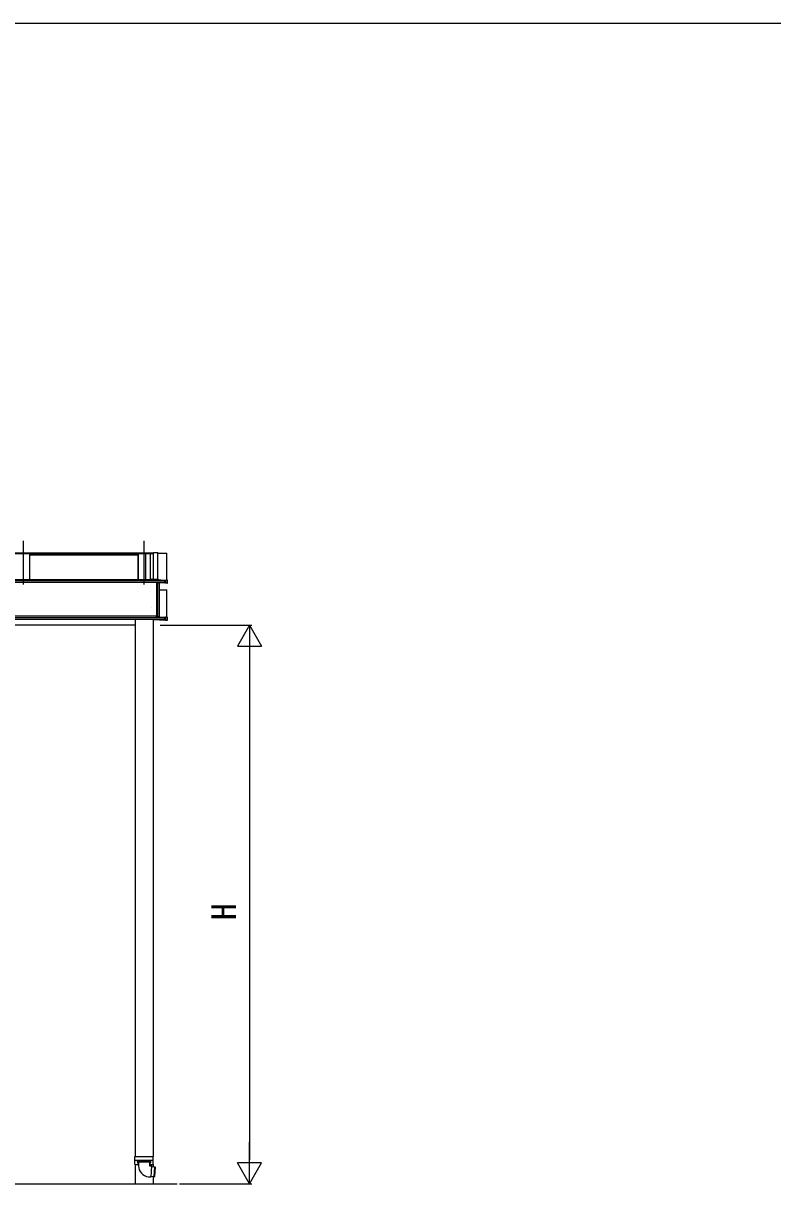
# Model space of a CAD drawing. Units: millimetres, scale not verified. Extents: x -875 to 875, y -1300 to 1292.
# Drawn here: x -311.3 to 0, y 768.4 to 1250.4 of the extents above; entities that cross this region are included whole.
import ezdxf
from ezdxf.enums import TextEntityAlignment as Align

# ---------------------------------------------------------------- set-up
doc = ezdxf.new("R2010")
doc.units = ezdxf.units.MM
doc.header["$LTSCALE"] = 8
for name, color, linetype in [('0-5_YKK_A1', 4, 'Continuous'), ('0-6_YKK_D', 6, 'Continuous'), ('0-7_YKK_ZWAK', 7, 'Continuous')]:
    doc.layers.add(name, color=color, linetype=linetype)
doc.styles.add('ＭＳ ゴシック', font='')
doc.styles.get('ＭＳ ゴシック').set_extended_font_data('MS Gothic')

msp = doc.modelspace()

# ---------------------------------------------------------------- linework, layer by layer
at = {"layer": '0-5_YKK_A1'}
for p, q in [((-311.086, 1017.365), (-311.086, 1035.378)), ((-261.086, 1017.365), (-261.086, 1035.378)), ((-257.136, 1030.379), (-565.036, 1030.379)), ((-257.136, 1030.141), (-565.036, 1030.141)), ((-257.136, 1029.992), (-565.036, 1029.992)), ((-308.587, 1029.992), (-308.587, 1019.2)), ((-263.587, 1029.547), (-308.587, 1029.547)), ((-263.587, 1029.992), (-263.587, 1019.2)), ((-263.586, 1019.2), (-263.586, 1029.992)), ((-260.406, 1019.2), (-260.406, 1029.992)), ((-258.587, 1029.992), (-258.587, 1019.2)), ((-255.386, 1019.445), (-255.386, 1030.532)), ((-255.386, 1030.378), (-251.636, 1030.378)), ((-251.636, 1019.108), (-251.636, 1030.378)), ((-252.429, 1018.756), (-569.743, 1018.757)), ((-252.429, 1018.067), (-569.743, 1018.067)), ((-257.001, 1019.2), (-565.171, 1019.2)), ((-258.135, 1019.495), (-257.386, 1019.495)), ((-258.135, 1019.495), (-258.135, 1019.491)), ((-258.05, 1019.255), (-258.05, 1019.2)), ((-256.085, 1019.152), (-258.05, 1019.255)), ((-257.286, 1019.528), (-257.386, 1019.528)), ((-257.386, 1019.495), (-257.386, 1019.528)), ((-257.286, 1019.528), (-255.144, 1019.434)), ((-256.085, 1019.152), (-256.085, 1019.009)), ((-252.459, 1018.819), (-256.085, 1019.009)), ((-255.985, 1019.397), (-255.985, 1019.218)), ((-255.136, 1019.397), (-255.985, 1019.397)), ((-255.985, 1019.218), (-255.136, 1019.232)), ((-252.235, 1019.021), (-255.985, 1019.218)), ((-255.729, 1003.929), (-255.729, 1017.962)), ((-255.535, 1018.005), (-255.535, 1003.865)), ((-252.235, 1017.832), (-255.535, 1018.005)), ((-255.144, 1019.434), (-255.136, 1019.397)), ((-255.136, 1019.397), (-255.136, 1019.232)), ((-255.136, 1019.269), (-254.288, 1019.247)), ((-255.136, 1019.232), (-254.288, 1019.247)), ((-254.738, 1017.963), (-254.738, 1003.879)), ((-254.686, 1003.939), (-254.686, 1017.96)), ((-254.288, 1019.247), (-251.386, 1019.095)), ((-253.587, 1018.067), (-252.459, 1018.008)), ((-252.455, 1018.008), (-252.459, 1018.008)), ((-252.429, 1018.036), (-252.429, 1018.787)), ((-251.438, 1019.035), (-252.235, 1019.021)), ((-252.235, 1019.021), (-252.235, 1017.832)), ((-251.438, 1017.818), (-252.235, 1017.832)), ((-251.386, 1019.095), (-251.438, 1019.035)), ((-254.686, 1015.082), (-251.636, 1015.082)), ((-251.636, 1003.779), (-251.636, 1015.082)), ((-257.815, 1007.777), (-257.815, 1007.771)), ((-252.429, 1003.477), (-569.743, 1003.477)), ((-252.429, 1002.788), (-569.743, 1002.788)), ((-255.729, 1004.159), (-566.443, 1004.159)), ((-264.836, 1002.788), (-264.836, 779.767)), ((-257.336, 1002.788), (-257.336, 779.767)), ((-256.085, 1003.918), (-255.73, 1003.921)), ((-256.085, 1003.918), (-255.73, 1003.921)), ((-256.085, 1003.918), (-256.085, 1003.914)), ((-252.459, 1003.54), (-256.085, 1003.73)), ((-255.755, 1003.9), (-255.758, 1003.9)), ((-254.738, 1003.879), (-255.535, 1003.865)), ((-255.535, 1003.865), (-252.235, 1003.692)), ((-254.738, 1003.879), (-254.686, 1003.939)), ((-254.686, 1003.939), (-251.386, 1003.766)), ((-253.469, 1002.788), (-252.458, 1002.735)), ((-252.455, 1002.735), (-252.458, 1002.735)), ((-252.429, 1002.763), (-252.429, 1003.508)), ((-251.438, 1003.706), (-252.235, 1003.692)), ((-252.235, 1003.692), (-252.235, 1002.474)), ((-251.438, 1003.706), (-251.386, 1003.766)), ((-264.836, 1000.417), (-510.536, 1000.417)), ((-252.235, 1002.474), (-251.438, 1002.474)), ((-264.886, 778.267), (-264.886, 779.717)), ((-264.886, 778.267), (-257.286, 778.267)), ((-264.886, 776.517), (-264.886, 778.267)), ((-264.836, 779.767), (-257.336, 779.767)), ((-264.836, 776.467), (-264.836, 768.417)), ((-264.836, 776.467), (-263.386, 776.467)), ((-263.712, 777.375), (-263.791, 777.375)), ((-263.46, 777.459), (-263.381, 777.459)), ((-258.786, 777.919), (-263.386, 777.919)), ((-263.386, 777.919), (-263.386, 777.486)), ((-263.386, 777.352), (-263.386, 775.919)), ((-258.796, 777.469), (-263.376, 777.469)), ((-258.796, 777.369), (-263.376, 777.369)), ((-263.186, 778.267), (-263.186, 777.919)), ((-258.986, 778.267), (-258.986, 777.919)), ((-258.712, 777.375), (-258.791, 777.375)), ((-258.786, 777.919), (-258.786, 777.486)), ((-258.786, 777.352), (-258.786, 775.919)), ((-258.786, 776.467), (-257.336, 776.467)), ((-258.46, 777.459), (-258.381, 777.459)), ((-257.336, 776.467), (-257.336, 775.793)), ((-257.336, 776.467), (-257.336, 775.793)), ((-257.336, 776.467), (-257.336, 775.487)), ((-257.336, 776.467), (-257.336, 775.487)), ((-257.286, 778.267), (-257.286, 779.717)), ((-257.286, 776.517), (-257.286, 778.267)), ((-259.187, 771.337), (-258.191, 771.25)), ((-258.786, 775.919), (-257.79, 775.832)), ((-258.165, 771.549), (-257.068, 771.463)), ((-257.816, 775.533), (-256.721, 775.428)), ((-257.336, 771.484), (-257.336, 768.417)), ((-256.721, 775.428), (-257.068, 771.463)), ((-257.068, 771.463), (-256.664, 771.488)), ((-256.721, 775.428), (-256.328, 775.333)), ((-256.664, 771.488), (-256.328, 775.333)), ((-574.836, 768.417), (-247.336, 768.417)), ((-264.836, 768.417), (-257.336, 768.417))]:
    msp.add_line(p, q, dxfattribs=at)
for points in [[(-257.136, 1019.521), (-257.136, 1030.532), (-255.386, 1030.532)], [(-255.985, 1019.397), (-258.135, 1019.491), (-258.135, 1019.2)], [(-256.085, 1018.067), (-256.085, 1018.013), (-255.758, 1017.993)], [(-251.438, 1019.035), (-251.438, 1017.818), (-251.386, 1017.847), (-251.386, 1019.095)], [(-257.135, 1002.788), (-257.135, 1002.73), (-252.235, 1002.474)], [(-255.758, 1003.9), (-256.085, 1003.914), (-256.085, 1003.73)], [(-251.438, 1003.706), (-251.438, 1002.474), (-251.386, 1002.518), (-251.386, 1003.766)], [(-263.791, 777.375), (-263.791, 777.459), (-263.712, 777.459)], [(-263.628, 777.543), (-263.628, 777.622), (-263.544, 777.622), (-263.544, 777.543)], [(-263.544, 777.291), (-263.544, 777.212), (-263.628, 777.212), (-263.628, 777.291)], [(-263.381, 777.459), (-263.381, 777.375), (-263.46, 777.375)], [(-258.791, 777.375), (-258.791, 777.459), (-258.712, 777.459)], [(-258.628, 777.543), (-258.628, 777.622), (-258.544, 777.622), (-258.544, 777.543)], [(-258.544, 777.291), (-258.544, 777.212), (-258.628, 777.212), (-258.628, 777.291)], [(-258.381, 777.459), (-258.381, 777.375), (-258.46, 777.375)], [(-258.191, 771.25), (-257.99, 773.541), (-257.79, 775.832)]]:
    msp.add_lwpolyline(points, dxfattribs=at)
msp.add_circle((-263.763, 777.241), 0.03, dxfattribs=at)
for centre, radius, start, end in [((-264.836, 779.717), 0.05, 90, 180), ((-264.836, 776.517), 0.05, 180, 270), ((-263.586, 777.417), 0.35, 55.1501, 304.8499), ((-263.712, 777.543), 0.084, 270, 0), ((-263.712, 777.291), 0.084, 0, 90), ((-263.46, 777.543), 0.084, 180, 270), ((-263.46, 777.291), 0.084, 90, 180), ((-263.366, 777.486), 0.02, 180, 253.39845), ((-263.366, 777.352), 0.02, 106.60155, 180), ((-263.386, 777.419), 0.05, 286.60155, 73.39845), ((-258.786, 777.419), 0.05, 106.60155, 253.39845), ((-258.806, 777.486), 0.02, 286.60155, 0), ((-258.806, 777.352), 0.02, 0, 73.39845), ((-258.586, 777.417), 0.35, 235.1501, 124.8499), ((-258.712, 777.543), 0.084, 270, 0), ((-258.712, 777.291), 0.084, 0, 90), ((-258.46, 777.543), 0.084, 180, 270), ((-258.46, 777.291), 0.084, 90, 180), ((-257.336, 779.717), 0.05, 0, 90), ((-257.336, 776.517), 0.05, 270, 0), ((-258.786, 775.919), 4.6, 180, 265)]:
    msp.add_arc(centre, radius, start, end, dxfattribs=at)
for centre, major_axis, ratio, start_param, end_param in [((-255.758, 1017.963), (-0.0201, 0.0233), 0.940653, 3.9717448, 5.542465), ((-252.458, 1018.789), (-0.0201, 0.0233), 0.940582, 3.9716578, 5.5511043), ((-252.458, 1018.038), (-0.0194, 0.0235), 0.956886, 2.4200884, 3.9995349), ((-255.758, 1003.93), (-0.0194, 0.0235), 0.956815, 2.4286465, 3.9993667), ((-252.458, 1003.51), (-0.0201, 0.0233), 0.940582, 3.9716578, 5.5511043), ((-252.458, 1002.765), (-0.0198, 0.0234), 0.948716, 2.4125128, 3.9833091)]:
    msp.add_ellipse(centre, major_axis=major_axis, ratio=ratio, start_param=start_param, end_param=end_param, dxfattribs=at)
at = {"layer": '0-6_YKK_D'}
for p, q in [((-254.336, 1000.417), (-216.336, 1000.417)), ((-217.336, 1000.417), (-222.336, 991.757)), ((-217.336, 1000.417), (-212.336, 991.757)), ((-217.336, 1000.417), (-217.336, 983.097)), ((-222.336, 991.757), (-212.336, 991.757)), ((-217.336, 990.417), (-217.336, 778.417)), ((-217.336, 768.417), (-217.336, 785.738)), ((-217.336, 768.417), (-222.336, 777.078)), ((-212.336, 777.078), (-222.336, 777.078)), ((-217.336, 768.417), (-212.336, 777.078)), ((-246.336, 768.417), (-216.336, 768.417))]:
    msp.add_line(p, q, dxfattribs=at)
at = {"layer": '0-7_YKK_ZWAK'}
msp.add_line((-875, 1250.4), (875, 1250.4), dxfattribs=at)

# ---------------------------------------------------------------- texts
at = {"layer": '0-6_YKK_D', "style": 'ＭＳ ゴシック'}
msp.add_text('H', height=10.26, rotation=90, dxfattribs=at).set_placement((-219.836, 877.895), align=Align.BOTTOM_LEFT)

doc.saveas('drawing.dxf')
